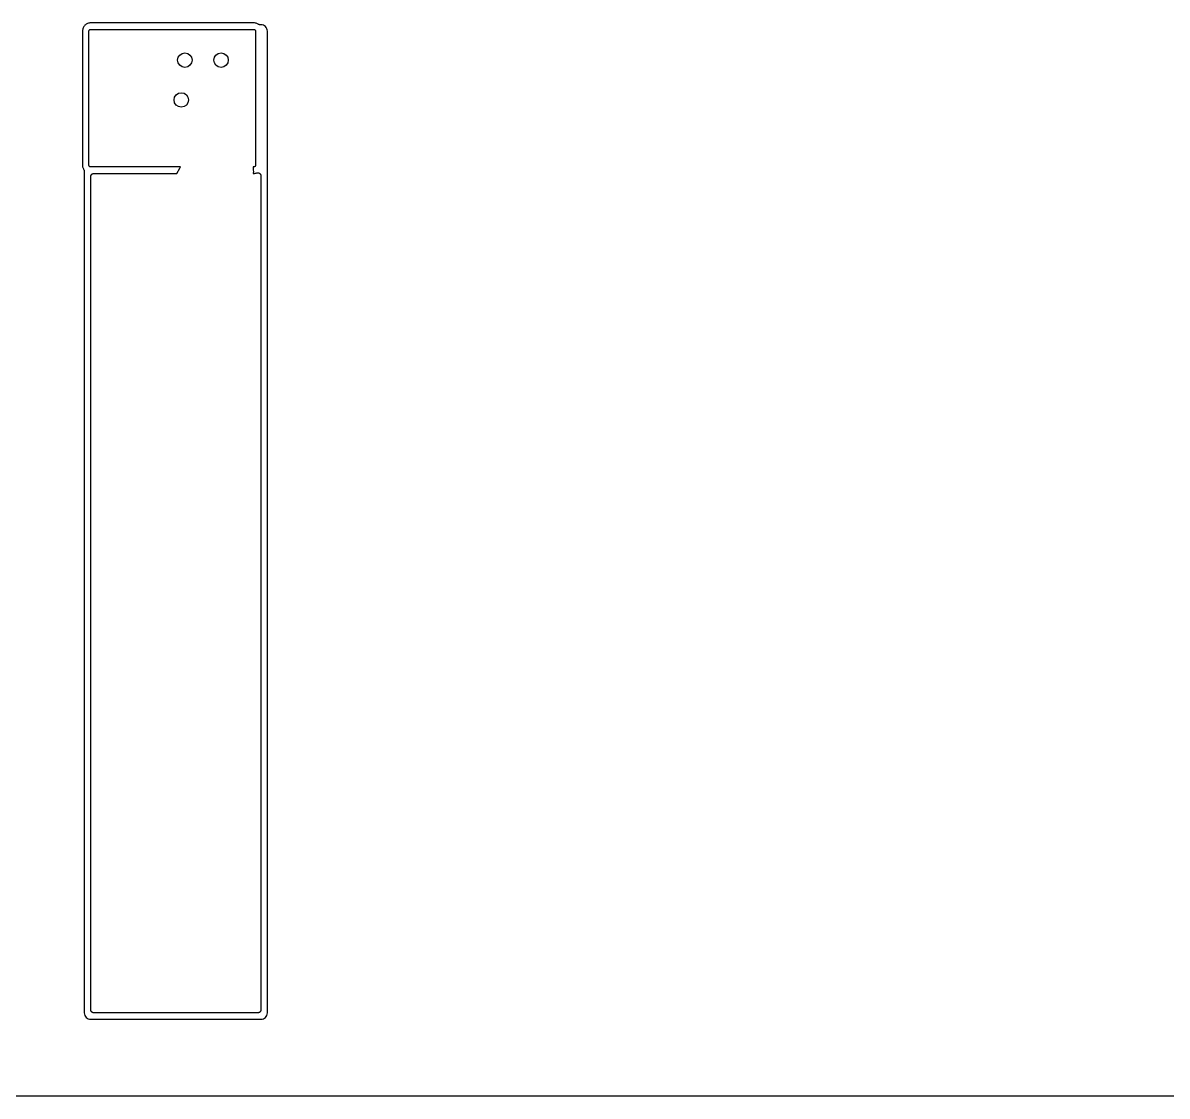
# Model space of a CAD drawing. Extents: x 1.98 to 5.9, y -3.93 to -1.98.
# Drawn here: x 3.808 to 5.052, y -3.929 to -2.763 of the extents above; entities that cross this region are included whole.
import ezdxf

# ---------------------------------------------------------------- set-up
doc = ezdxf.new("R2010")
doc.units = 0
doc.header["$MEASUREMENT"] = 0
doc.layers.add('BLACK', color=7, linetype='CONTINUOUS')

msp = doc.modelspace()

# ---------------------------------------------------------------- linework, layer by layer
at = {"layer": 'BLACK', "linetype": 'CONTINUOUS'}
for p, q in [((3.87303, -2.7707), (3.87292, -2.77169)), ((3.87292, -2.77169), (3.87292, -2.91715)), ((3.87312, -2.76982), (3.87303, -2.77068)), ((3.87303, -2.77068), (3.87303, -2.7707)), ((3.87303, -2.7707), (3.87303, -2.7707)), ((3.87338, -2.769), (3.87312, -2.76982)), ((3.87339, -2.76898), (3.87338, -2.769)), ((3.87338, -2.769), (3.87338, -2.769)), ((3.87365, -2.76815), (3.87339, -2.76898)), ((3.87406, -2.7674), (3.87365, -2.76815)), ((3.87407, -2.76738), (3.87406, -2.7674)), ((3.87406, -2.7674), (3.87406, -2.7674)), ((3.87448, -2.76662), (3.87407, -2.76738)), ((3.87504, -2.76596), (3.87448, -2.76662)), ((3.87505, -2.76594), (3.87504, -2.76596)), ((3.87504, -2.76596), (3.87504, -2.76596)), ((3.8756, -2.76528), (3.87505, -2.76594)), ((3.87627, -2.76474), (3.8756, -2.76528)), ((3.87629, -2.76472), (3.87627, -2.76474)), ((3.87627, -2.76474), (3.87627, -2.76474)), ((3.87696, -2.76418), (3.87629, -2.76472)), ((3.87772, -2.76378), (3.87696, -2.76418)), ((3.87774, -2.76377), (3.87772, -2.76378)), ((3.87772, -2.76378), (3.87772, -2.76378)), ((3.87851, -2.76336), (3.87774, -2.76377)), ((3.87933, -2.76312), (3.87851, -2.76336)), ((3.87936, -2.76311), (3.87933, -2.76312)), ((3.87933, -2.76312), (3.87933, -2.76312)), ((3.88018, -2.76286), (3.87936, -2.76311)), ((3.87992, -2.77163), (3.87994, -2.77144)), ((3.87992, -2.77164), (3.87992, -2.77163)), ((3.87992, -2.77165), (3.87992, -2.77164)), ((3.87992, -2.77164), (3.87992, -2.77164)), ((3.87992, -2.77164), (3.87992, -2.77164)), ((3.87992, -2.91732), (3.87992, -2.77165)), ((3.87994, -2.77144), (3.87996, -2.77126)), ((3.87996, -2.77124), (3.88002, -2.77107)), ((3.87996, -2.77125), (3.87996, -2.77124)), ((3.87996, -2.77126), (3.87996, -2.77125)), ((3.88002, -2.77107), (3.88008, -2.77089)), ((3.88008, -2.77088), (3.88017, -2.77072)), ((3.88008, -2.77089), (3.88008, -2.77088)), ((3.88008, -2.77088), (3.88008, -2.77088)), ((3.88017, -2.77072), (3.88026, -2.77055)), ((3.88104, -2.76279), (3.88018, -2.76286)), ((3.88026, -2.77055), (3.88027, -2.77054)), ((3.88026, -2.77055), (3.88026, -2.77055)), ((3.88027, -2.77054), (3.88038, -2.7704)), ((3.88038, -2.7704), (3.8805, -2.77026)), ((3.8805, -2.77026), (3.88051, -2.77025)), ((3.88051, -2.77025), (3.88066, -2.77013)), ((3.88051, -2.77025), (3.88051, -2.77025)), ((3.88066, -2.77013), (3.8808, -2.77001)), ((3.8808, -2.77001), (3.88081, -2.77001)), ((3.88081, -2.77001), (3.88097, -2.76992)), ((3.88081, -2.77001), (3.88081, -2.77001)), ((3.88097, -2.76992), (3.88114, -2.76983)), ((3.88106, -2.76278), (3.88104, -2.76279)), ((3.88104, -2.76279), (3.88104, -2.76279)), ((3.88206, -2.76269), (3.88106, -2.76278)), ((3.88114, -2.76983), (3.88115, -2.76983)), ((3.88115, -2.76983), (3.88133, -2.76978)), ((3.88115, -2.76983), (3.88115, -2.76983)), ((3.88133, -2.76978), (3.88151, -2.76972)), ((3.88151, -2.76972), (3.88151, -2.76972)), ((3.88151, -2.76972), (3.88152, -2.76972)), ((3.88152, -2.76972), (3.8817, -2.7697)), ((3.8817, -2.7697), (3.88189, -2.76969)), ((3.88189, -2.76969), (4.05906, -2.76969)), ((4.05902, -2.76269), (3.88206, -2.76269)), ((4.06001, -2.7628), (4.05902, -2.76269)), ((4.05906, -2.76969), (4.05907, -2.76969)), ((4.05907, -2.76969), (4.05907, -2.76969)), ((4.05907, -2.76969), (4.05907, -2.76969)), ((4.05907, -2.76969), (4.05908, -2.76969)), ((4.05908, -2.76969), (4.05926, -2.76971)), ((4.05926, -2.76971), (4.05945, -2.76973)), ((4.05945, -2.76973), (4.05946, -2.76973)), ((4.05946, -2.76973), (4.05946, -2.76973)), ((4.05946, -2.76973), (4.05964, -2.76978)), ((4.05964, -2.76978), (4.05982, -2.76984)), ((4.05982, -2.76984), (4.05982, -2.76984)), ((4.05982, -2.76984), (4.05983, -2.76984)), ((4.05983, -2.76984), (4.05999, -2.76993)), ((4.05999, -2.76993), (4.06016, -2.77002)), ((4.06003, -2.7628), (4.06001, -2.7628)), ((4.06001, -2.7628), (4.06001, -2.7628)), ((4.06089, -2.76289), (4.06003, -2.7628)), ((4.06016, -2.77002), (4.06016, -2.77003)), ((4.06016, -2.77003), (4.06017, -2.77003)), ((4.06017, -2.77003), (4.06031, -2.77015)), ((4.06031, -2.77015), (4.06045, -2.77027)), ((4.06045, -2.77027), (4.06046, -2.77027)), ((4.06046, -2.77027), (4.06046, -2.77028)), ((4.06046, -2.77028), (4.06058, -2.77042)), ((4.06058, -2.77042), (4.06069, -2.77056)), ((4.06069, -2.77056), (4.0607, -2.77057)), ((4.0607, -2.77057), (4.0607, -2.77058)), ((4.0607, -2.77058), (4.06079, -2.77074)), ((4.06079, -2.77074), (4.06088, -2.7709)), ((4.06088, -2.7709), (4.06088, -2.77091)), ((4.06088, -2.77091), (4.06088, -2.77092)), ((4.06088, -2.77092), (4.06093, -2.77109)), ((4.06171, -2.76315), (4.06089, -2.76289)), ((4.06093, -2.77109), (4.06099, -2.77127)), ((4.06099, -2.77127), (4.06099, -2.77128)), ((4.06099, -2.77128), (4.06099, -2.77128)), ((4.06099, -2.77128), (4.06101, -2.77147)), ((4.06101, -2.77147), (4.06102, -2.77165)), ((4.06102, -2.77165), (4.06102, -2.91732)), ((4.06173, -2.76316), (4.06171, -2.76315)), ((4.06171, -2.76315), (4.06171, -2.76315)), ((4.06255, -2.76341), (4.06173, -2.76316)), ((4.06331, -2.76383), (4.06255, -2.76341)), ((4.06333, -2.76384), (4.06331, -2.76383)), ((4.06331, -2.76383), (4.06331, -2.76383)), ((4.06406, -2.76423), (4.06333, -2.76384)), ((4.06421, -2.76429), (4.06406, -2.76423)), ((4.06435, -2.76437), (4.06421, -2.76429)), ((4.06452, -2.76443), (4.06435, -2.76437)), ((4.06469, -2.7645), (4.06452, -2.76443)), ((4.06485, -2.76453), (4.06469, -2.7645)), ((4.065, -2.76458), (4.06485, -2.76453)), ((4.06518, -2.7646), (4.065, -2.76458)), ((4.06536, -2.76463), (4.06518, -2.7646)), ((4.06552, -2.76464), (4.06536, -2.76463)), ((4.06568, -2.76465), (4.06552, -2.76464)), ((4.06573, -2.76465), (4.06568, -2.76465)), ((4.06676, -2.76465), (4.06573, -2.76465)), ((4.06829, -2.7648), (4.06676, -2.76465)), ((4.0696, -2.7652), (4.06829, -2.7648)), ((4.07081, -2.76585), (4.0696, -2.7652)), ((4.07187, -2.76672), (4.07081, -2.76585)), ((4.07274, -2.76777), (4.07187, -2.76672)), ((4.07338, -2.76898), (4.07274, -2.76777)), ((4.07378, -2.77029), (4.07338, -2.76898)), ((4.07393, -2.77183), (4.07378, -2.77029)), ((4.07393, -3.83841), (4.07393, -2.77183)), ((3.87292, -2.91715), (3.87302, -2.91815)), ((3.87302, -2.91815), (3.87302, -2.91817)), ((3.87302, -2.91817), (3.87302, -2.91817)), ((3.87302, -2.91817), (3.8731, -2.91903)), ((3.8731, -2.91903), (3.87335, -2.91986)), ((3.87335, -2.91986), (3.87336, -2.91988)), ((3.87336, -2.91988), (3.87336, -2.91988)), ((3.87336, -2.91988), (3.8736, -2.92071)), ((3.8736, -2.92071), (3.874, -2.92147)), ((3.874, -2.92147), (3.87401, -2.92149)), ((3.87401, -2.92149), (3.87402, -2.92149)), ((3.87402, -2.92149), (3.87449, -2.9224)), ((3.87449, -2.9224), (3.87451, -2.92244)), ((3.87451, -2.92244), (3.87456, -2.92257)), ((3.87456, -2.92257), (3.87463, -2.92269)), ((3.87463, -2.92269), (3.87469, -2.92289)), ((3.87469, -2.92289), (3.87476, -2.92308)), ((3.87476, -2.92308), (3.87478, -2.92321)), ((3.87478, -2.92321), (3.87482, -2.92334)), ((3.87482, -2.92334), (3.87484, -2.92355)), ((3.87484, -2.92355), (3.87488, -2.92375)), ((3.87994, -2.9175), (3.87992, -2.91732)), ((3.87996, -2.91769), (3.87994, -2.9175)), ((3.87996, -2.9177), (3.87996, -2.91769)), ((3.87996, -2.91771), (3.87996, -2.9177)), ((3.88001, -2.91788), (3.87996, -2.91771)), ((3.88006, -2.91806), (3.88001, -2.91788)), ((3.88007, -2.91807), (3.88006, -2.91806)), ((3.88016, -2.91824), (3.88007, -2.91807)), ((3.88007, -2.91807), (3.88007, -2.91807)), ((3.88024, -2.9184), (3.88016, -2.91824)), ((3.88025, -2.91841), (3.88024, -2.9184)), ((3.88037, -2.91856), (3.88025, -2.91841)), ((3.88025, -2.91841), (3.88025, -2.91841)), ((3.88048, -2.9187), (3.88037, -2.91856)), ((3.88049, -2.9187), (3.88048, -2.9187)), ((3.88049, -2.91871), (3.88049, -2.9187)), ((3.88064, -2.91883), (3.88049, -2.91871)), ((3.88078, -2.91895), (3.88064, -2.91883)), ((3.88079, -2.91895), (3.88078, -2.91895)), ((3.88078, -2.91895), (3.88078, -2.91895)), ((3.88095, -2.91904), (3.88079, -2.91895)), ((3.88111, -2.91913), (3.88095, -2.91904)), ((3.88112, -2.91913), (3.88111, -2.91913)), ((3.88113, -2.91914), (3.88112, -2.91913)), ((3.8813, -2.91919), (3.88113, -2.91914)), ((3.88148, -2.91925), (3.8813, -2.91919)), ((3.88149, -2.91925), (3.88148, -2.91925)), ((3.88168, -2.91927), (3.88149, -2.91925)), ((3.88149, -2.91925), (3.88149, -2.91925)), ((3.88186, -2.91929), (3.88168, -2.91927)), ((3.88188, -2.91929), (3.88186, -2.91929)), ((3.88189, -2.91929), (3.88188, -2.91929)), ((3.88188, -2.91929), (3.88188, -2.91929)), ((3.88188, -2.91929), (3.88188, -2.91929)), ((3.97964, -2.91929), (3.88189, -2.91929)), ((3.97555, -2.92629), (3.97863, -2.92053)), ((3.97863, -2.92053), (3.97964, -2.91929)), ((4.05906, -2.91929), (4.05862, -2.91929)), ((4.05862, -2.91929), (4.05862, -2.9226)), ((4.05862, -2.9226), (4.05879, -2.92432)), ((4.05924, -2.91927), (4.05906, -2.91929)), ((4.05942, -2.91926), (4.05924, -2.91927)), ((4.05943, -2.91925), (4.05942, -2.91926)), ((4.05944, -2.91925), (4.05943, -2.91925)), ((4.05962, -2.9192), (4.05944, -2.91925)), ((4.05979, -2.91915), (4.05962, -2.9192)), ((4.0598, -2.91914), (4.05979, -2.91915)), ((4.05981, -2.91914), (4.0598, -2.91914)), ((4.05997, -2.91905), (4.05981, -2.91914)), ((4.06013, -2.91897), (4.05997, -2.91905)), ((4.06014, -2.91897), (4.06013, -2.91897)), ((4.06029, -2.91884), (4.06014, -2.91896)), ((4.06014, -2.91896), (4.06014, -2.91897)), ((4.06043, -2.91873), (4.06029, -2.91884)), ((4.06044, -2.91872), (4.06043, -2.91873)), ((4.06056, -2.91858), (4.06044, -2.91872)), ((4.06044, -2.91872), (4.06044, -2.91872)), ((4.06068, -2.91843), (4.06056, -2.91858)), ((4.06069, -2.91842), (4.06068, -2.91843)), ((4.06068, -2.91843), (4.06068, -2.91843)), ((4.06078, -2.91826), (4.06069, -2.91842)), ((4.06086, -2.9181), (4.06078, -2.91826)), ((4.06087, -2.91809), (4.06086, -2.9181)), ((4.06092, -2.91791), (4.06087, -2.91809)), ((4.06087, -2.91809), (4.06087, -2.91809)), ((4.06098, -2.91773), (4.06092, -2.91791)), ((4.061, -2.91753), (4.06098, -2.91772)), ((4.06098, -2.91772), (4.06098, -2.91773)), ((4.06098, -2.91773), (4.06098, -2.91773)), ((4.06102, -2.91735), (4.061, -2.91753)), ((4.06102, -2.91732), (4.06102, -2.91734)), ((4.06102, -2.91734), (4.06102, -2.91734)), ((4.06102, -2.91734), (4.06102, -2.91734)), ((4.06102, -2.91734), (4.06102, -2.91735)), ((3.87488, -2.92375), (3.87488, -2.92389)), ((3.87488, -2.92389), (3.87489, -2.92402)), ((3.87489, -2.92402), (3.87489, -3.83841)), ((3.88189, -2.92974), (3.88193, -2.92942)), ((3.88189, -2.92977), (3.88189, -2.92974)), ((3.88189, -2.92979), (3.88189, -2.92977)), ((3.88189, -2.92977), (3.88189, -2.92977)), ((3.88189, -2.92977), (3.88189, -2.92977)), ((3.88189, -3.83508), (3.88189, -2.92979)), ((3.88193, -2.92942), (3.88196, -2.92909)), ((3.88196, -2.92908), (3.88197, -2.92906)), ((3.88196, -2.92909), (3.88196, -2.92908)), ((3.88197, -2.92906), (3.88207, -2.92875)), ((3.88207, -2.92875), (3.88216, -2.92844)), ((3.88216, -2.92844), (3.88217, -2.92842)), ((3.88217, -2.92841), (3.88233, -2.92812)), ((3.88217, -2.92842), (3.88217, -2.92841)), ((3.88233, -2.92812), (3.88249, -2.92783)), ((3.88249, -2.92783), (3.8825, -2.92782)), ((3.8825, -2.92781), (3.88272, -2.92756)), ((3.8825, -2.92782), (3.8825, -2.92781)), ((3.88272, -2.92756), (3.88292, -2.92731)), ((3.88292, -2.92731), (3.88293, -2.9273)), ((3.88293, -2.9273), (3.88294, -2.92729)), ((3.88294, -2.92729), (3.8832, -2.92709)), ((3.8832, -2.92709), (3.88345, -2.92688)), ((3.88345, -2.92688), (3.88346, -2.92687)), ((3.88346, -2.92687), (3.88347, -2.92686)), ((3.88347, -2.92686), (3.88377, -2.92671)), ((3.88377, -2.92671), (3.88406, -2.92656)), ((3.88406, -2.92656), (3.88407, -2.92655)), ((3.88407, -2.92655), (3.88408, -2.92655)), ((3.88408, -2.92655), (3.8844, -2.92645)), ((3.8844, -2.92645), (3.88471, -2.92636)), ((3.88471, -2.92636), (3.88472, -2.92636)), ((3.88472, -2.92636), (3.88473, -2.92635)), ((3.88473, -2.92635), (3.88506, -2.92632)), ((3.88506, -2.92632), (3.88539, -2.92629)), ((3.88539, -2.92629), (3.97555, -2.92629)), ((4.05862, -2.92604), (4.0586, -2.92629)), ((4.0586, -2.92629), (4.05888, -2.92629)), ((4.05879, -2.92432), (4.05862, -2.92604)), ((4.05862, -2.92604), (4.05862, -2.92604)), ((4.05888, -2.92629), (4.05988, -2.92619)), ((4.05988, -2.92619), (4.05991, -2.92619)), ((4.05991, -2.92619), (4.06076, -2.92611)), ((4.05991, -2.92619), (4.05991, -2.92619)), ((4.06076, -2.92611), (4.06159, -2.92586)), ((4.06159, -2.92586), (4.06161, -2.92586)), ((4.06161, -2.92586), (4.06244, -2.92561)), ((4.06161, -2.92586), (4.06161, -2.92586)), ((4.06244, -2.92561), (4.06249, -2.9256)), ((4.06249, -2.9256), (4.06263, -2.92557)), ((4.06263, -2.92557), (4.06277, -2.92553)), ((4.06277, -2.92553), (4.06297, -2.92552)), ((4.06297, -2.92552), (4.06316, -2.92548)), ((4.06316, -2.92548), (4.06331, -2.92548)), ((4.06331, -2.92548), (4.06345, -2.92547)), ((4.06345, -2.92547), (4.06365, -2.92549)), ((4.06365, -2.92549), (4.06384, -2.9255)), ((4.06384, -2.9255), (4.06399, -2.92553)), ((4.06399, -2.92553), (4.06413, -2.92554)), ((4.06413, -2.92554), (4.06432, -2.9256)), ((4.06432, -2.9256), (4.06451, -2.92564)), ((4.06451, -2.92564), (4.06465, -2.9257)), ((4.06465, -2.9257), (4.06479, -2.92574)), ((4.06479, -2.92574), (4.06496, -2.92584)), ((4.06496, -2.92584), (4.06514, -2.92592)), ((4.06514, -2.92592), (4.06526, -2.926)), ((4.06526, -2.926), (4.06539, -2.92607)), ((4.06539, -2.92607), (4.06554, -2.92619)), ((4.06554, -2.92619), (4.0657, -2.92631)), ((4.0657, -2.92631), (4.0658, -2.92641)), ((4.0658, -2.92641), (4.06591, -2.9265)), ((4.06591, -2.9265), (4.06604, -2.92666)), ((4.06604, -2.92666), (4.06617, -2.9268)), ((4.06617, -2.9268), (4.06625, -2.92692)), ((4.06625, -2.92692), (4.06634, -2.92703)), ((4.06634, -2.92703), (4.06644, -2.92721)), ((4.06644, -2.92721), (4.06654, -2.92737)), ((4.06654, -2.92737), (4.0666, -2.92751)), ((4.0666, -2.92751), (4.06667, -2.92764)), ((4.06667, -2.92764), (4.06672, -2.92782)), ((4.06672, -2.92782), (4.06679, -2.92801)), ((4.06679, -2.92801), (4.06682, -2.92815)), ((4.06682, -2.92815), (4.06686, -2.92829)), ((4.06686, -2.92829), (4.06688, -2.92849)), ((4.06688, -2.92849), (4.06692, -2.92868)), ((4.06692, -2.92868), (4.06691, -2.92882)), ((4.06691, -2.92882), (4.06693, -2.92897)), ((4.06693, -2.92897), (4.06693, -3.83508)), ((3.87489, -3.83841), (3.87504, -3.83995)), ((3.87504, -3.83995), (3.87544, -3.84125)), ((3.87544, -3.84125), (3.87608, -3.84246)), ((3.87608, -3.84246), (3.87695, -3.84352)), ((3.87695, -3.84352), (3.87801, -3.84439)), ((3.88192, -3.83541), (3.88189, -3.83508)), ((3.88195, -3.83574), (3.88192, -3.83541)), ((3.88196, -3.83575), (3.88195, -3.83574)), ((3.88196, -3.83576), (3.88196, -3.83575)), ((3.88205, -3.83608), (3.88196, -3.83576)), ((3.88214, -3.83639), (3.88205, -3.83608)), ((3.88215, -3.8364), (3.88214, -3.83639)), ((3.88215, -3.83642), (3.88215, -3.8364)), ((3.88231, -3.83671), (3.88215, -3.83642)), ((3.88246, -3.837), (3.88231, -3.83671)), ((3.88247, -3.83701), (3.88246, -3.837)), ((3.88247, -3.83702), (3.88247, -3.83701)), ((3.88268, -3.83727), (3.88247, -3.83702)), ((3.88289, -3.83753), (3.88268, -3.83727)), ((3.8829, -3.83754), (3.88289, -3.83753)), ((3.88291, -3.83755), (3.8829, -3.83754)), ((3.88316, -3.83776), (3.88291, -3.83755)), ((3.88341, -3.83797), (3.88316, -3.83776)), ((3.88342, -3.83798), (3.88341, -3.83797)), ((3.88343, -3.83798), (3.88342, -3.83798)), ((3.88372, -3.83814), (3.88343, -3.83798)), ((3.88401, -3.8383), (3.88372, -3.83814)), ((3.88402, -3.8383), (3.88401, -3.8383)), ((3.88403, -3.83831), (3.88402, -3.8383)), ((3.88435, -3.83841), (3.88403, -3.83831)), ((3.88466, -3.83851), (3.88435, -3.83841)), ((3.88467, -3.83851), (3.88466, -3.83851)), ((3.88469, -3.83851), (3.88467, -3.83851)), ((3.88502, -3.83855), (3.88469, -3.83851)), ((3.88534, -3.83858), (3.88502, -3.83855)), ((3.88536, -3.83858), (3.88534, -3.83858)), ((3.88537, -3.83858), (3.88536, -3.83858)), ((3.88539, -3.83858), (3.88537, -3.83858)), ((3.88537, -3.83858), (3.88537, -3.83858)), ((4.06343, -3.83858), (3.88539, -3.83858)), ((4.06376, -3.83855), (4.06343, -3.83858)), ((4.06408, -3.83852), (4.06376, -3.83855)), ((4.0641, -3.83852), (4.06408, -3.83852)), ((4.06411, -3.83852), (4.0641, -3.83852)), ((4.06442, -3.83842), (4.06411, -3.83852)), ((4.06474, -3.83833), (4.06442, -3.83842)), ((4.06475, -3.83832), (4.06474, -3.83833)), ((4.06476, -3.83832), (4.06475, -3.83832)), ((4.06505, -3.83816), (4.06476, -3.83832)), ((4.06535, -3.83801), (4.06505, -3.83816)), ((4.06536, -3.838), (4.06535, -3.83801)), ((4.06537, -3.838), (4.06536, -3.838)), ((4.06562, -3.83779), (4.06537, -3.838)), ((4.06588, -3.83758), (4.06562, -3.83779)), ((4.06589, -3.83757), (4.06588, -3.83758)), ((4.0659, -3.83757), (4.06589, -3.83757)), ((4.0661, -3.83731), (4.0659, -3.83757)), ((4.06632, -3.83706), (4.0661, -3.83731)), ((4.06633, -3.83704), (4.06632, -3.83705)), ((4.06632, -3.83705), (4.06632, -3.83706)), ((4.06649, -3.83675), (4.06633, -3.83704)), ((4.06665, -3.83646), (4.06649, -3.83675)), ((4.06666, -3.83644), (4.06665, -3.83645)), ((4.06665, -3.83645), (4.06665, -3.83646)), ((4.06675, -3.83612), (4.06666, -3.83644)), ((4.06685, -3.83581), (4.06675, -3.83612)), ((4.06686, -3.83579), (4.06685, -3.8358)), ((4.06685, -3.8358), (4.06685, -3.83581)), ((4.06689, -3.83546), (4.06686, -3.83579)), ((4.06693, -3.83513), (4.06689, -3.83546)), ((4.06693, -3.83508), (4.06693, -3.83511)), ((4.06693, -3.83511), (4.06693, -3.83511)), ((4.06693, -3.83511), (4.06693, -3.83511)), ((4.06693, -3.83511), (4.06693, -3.83513)), ((4.07081, -3.84439), (4.07187, -3.84352)), ((4.07187, -3.84352), (4.07274, -3.84246)), ((4.07274, -3.84246), (4.07338, -3.84125)), ((4.07338, -3.84125), (4.07378, -3.83995)), ((4.07378, -3.83995), (4.07393, -3.83841)), ((3.87801, -3.84439), (3.87922, -3.84503)), ((3.87922, -3.84503), (3.88053, -3.84543)), ((3.88053, -3.84543), (3.88206, -3.84558)), ((3.88206, -3.84558), (4.06676, -3.84558)), ((4.06676, -3.84558), (4.06829, -3.84543)), ((4.06829, -3.84543), (4.0696, -3.84503)), ((4.0696, -3.84503), (4.07081, -3.84439)), ((5.89403, -3.92902), (3.40031, -3.92902))]:
    msp.add_line(p, q, dxfattribs=at)
at = {"layer": 'BLACK'}
for centre in [(3.98425, -2.80315), (4.02362, -2.80315), (3.98031, -2.84646)]:
    msp.add_circle(centre, 0.00787, dxfattribs=at)

doc.saveas('drawing.dxf')
